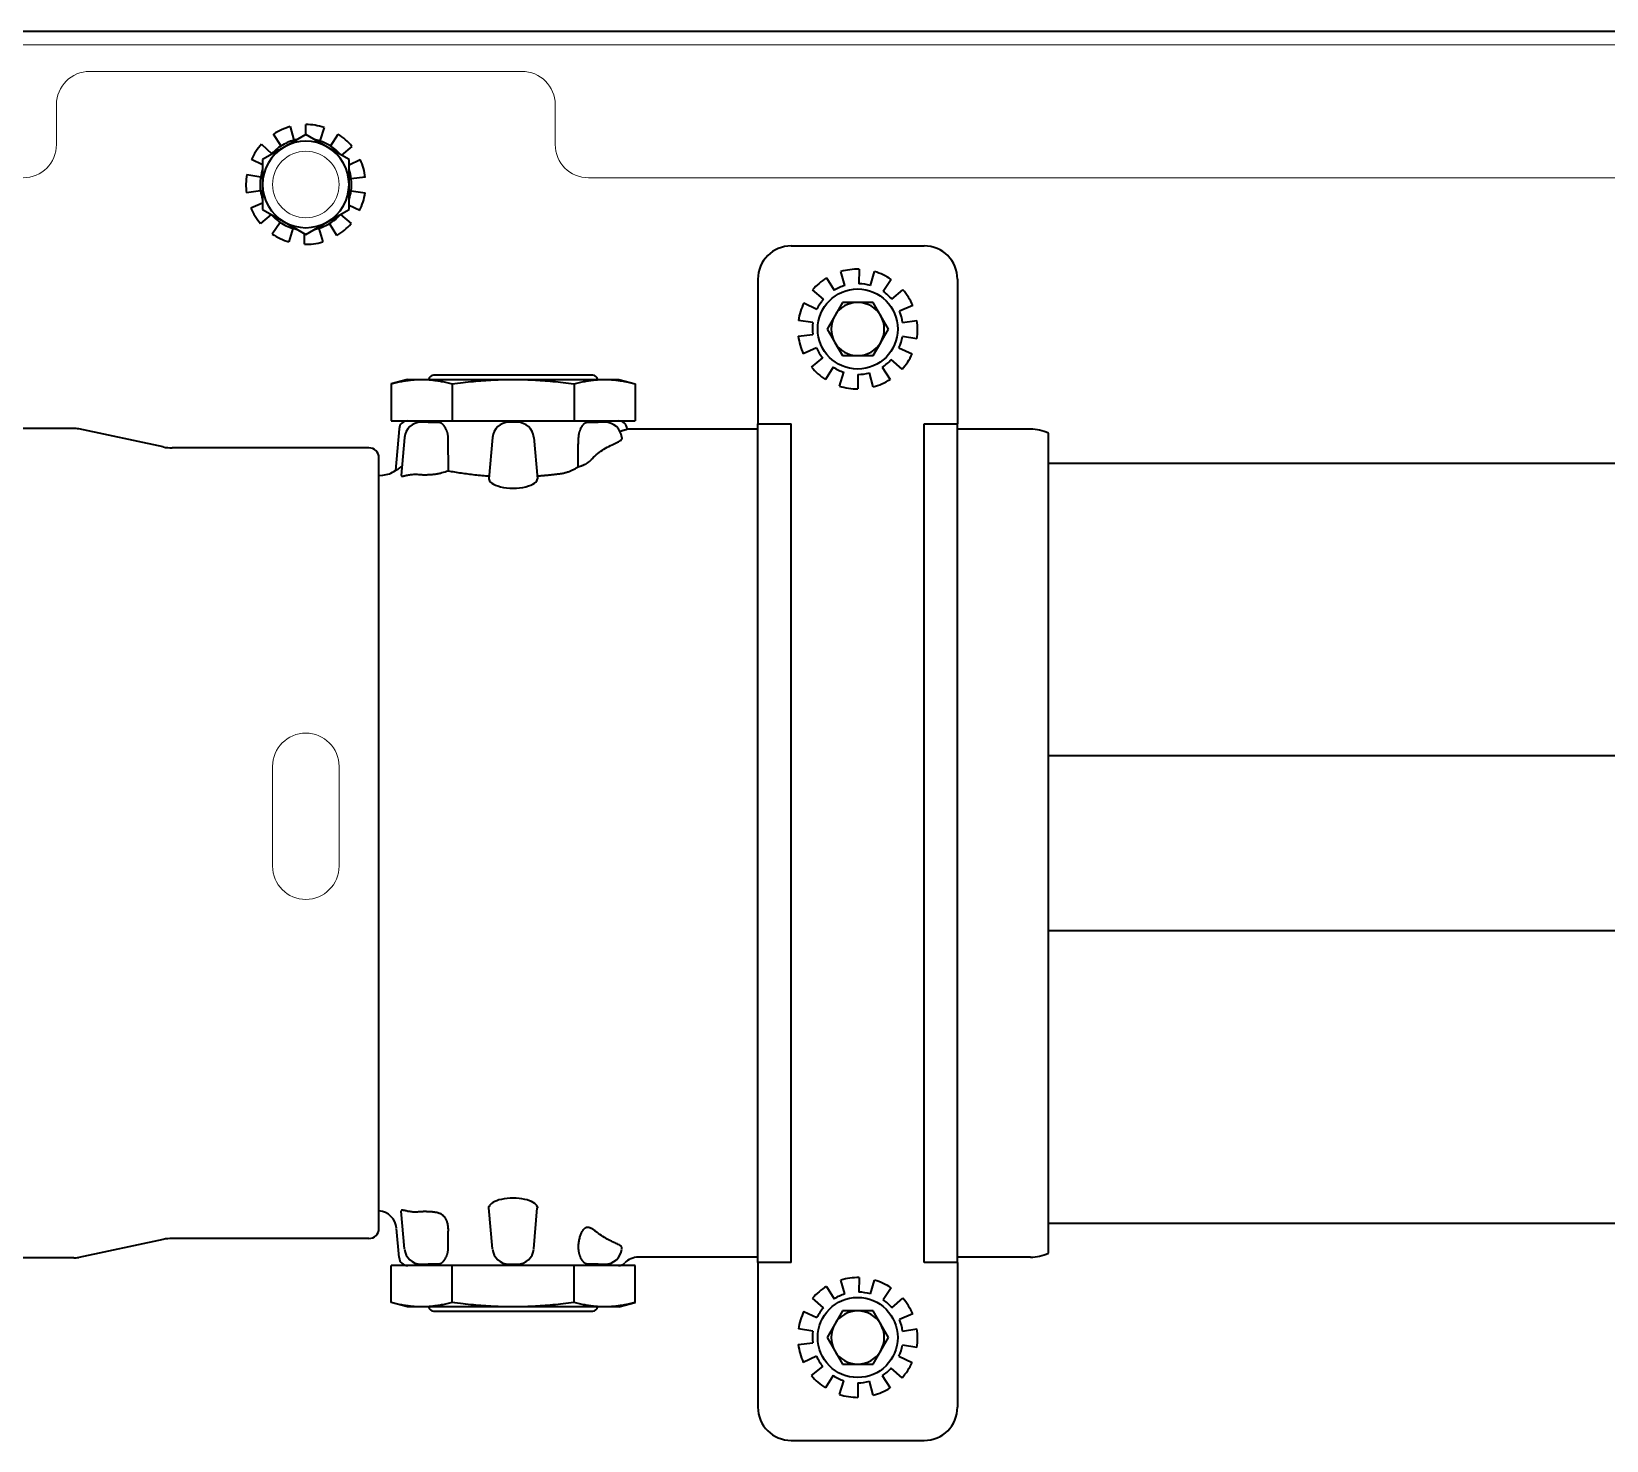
# Model space of a CAD drawing. Extents: x 39751 to 116307, y -36149 to -14965.
# Drawn here: x 53924.5 to 54161.4, y -20719.2 to -20507.3 of the extents above; entities that cross this region are included whole.
import ezdxf

# ---------------------------------------------------------------- set-up
doc = ezdxf.new("R2010")
doc.units = 0
doc.header["$LTSCALE"] = 1500
doc.layers.add('Hidden Edges(Atlas Copco)', color=7, linetype='Continuous', lineweight=13)
doc.layers.add('Visible Edges(Atlas Copco)', color=7, linetype='Continuous', lineweight=35)

# ---------------------------------------------------------------- blocks, each defined once
blk = doc.blocks.new('A$C58483152')
at = {"layer": 'Hidden Edges(Atlas Copco)'}
for p, q in [((235.6, 627), (1055.6, 627)), ((483.1, 623), (418.1, 623)), ((413.1, 618), (413.1, 612)), ((488.1, 612), (488.1, 618)), ((493.1, 607), (763.1, 607)), ((445.6, 518.5), (445.6, 503.5)), ((455.6, 503.5), (455.6, 518.5))]:
    blk.add_line(p, q, dxfattribs=at)
blk.add_circle((450.6, 606), 5, dxfattribs=at)
for centre, start, end in [((418.1, 618), 90, 180), ((483.1, 618), 0, 90), ((408.1, 612), 270, 0), ((493.1, 612), 180, 270), ((450.6, 518.5), 0, 180), ((450.6, 503.5), 180, 0)]:
    blk.add_arc(centre, 5, start, end, dxfattribs=at)
at = {"layer": 'Visible Edges(Atlas Copco)'}
for p, q in [((1009.18, 629), (282.02, 629)), ((446.88, 611.78), (445.73, 613.57)), ((450.6, 613.51), (447.35, 611.63)), ((448.27, 614.69), (448.82, 612.64)), ((450.6, 613.51), (450.6, 615)), ((453.85, 611.63), (450.6, 613.51)), ((453.34, 614.57), (452.69, 612.55)), ((454.32, 611.78), (455.47, 613.57)), ((443.94, 612.05), (445.51, 610.62)), ((447.35, 611.63), (444.1, 609.75)), ((457.1, 609.75), (453.85, 611.63)), ((457.54, 611.73), (455.95, 610.42)), ((444.1, 608.97), (442.41, 609.74)), ((444.1, 609.75), (444.1, 606)), ((457.1, 606), (457.1, 609.75)), ((457.1, 608.97), (458.79, 609.74)), ((441.72, 607.49), (443.82, 607.14)), ((459.54, 607.07), (457.43, 606.82)), ((443.79, 605.02), (441.69, 604.72)), ((444.1, 606), (444.1, 602.25)), ((457.1, 602.25), (457.1, 606)), ((457.41, 605.02), (459.51, 604.72)), ((442.33, 602.46), (444.1, 603.22)), ((444.1, 602.25), (447.35, 600.37)), ((453.85, 600.37), (457.1, 602.25)), ((458.7, 602.07), (457.1, 602.84)), ((445.4, 601.5), (443.8, 600.11)), ((445.56, 598.55), (446.75, 600.31)), ((447.35, 600.37), (450.6, 598.49)), ((448.66, 599.4), (448.06, 597.36)), ((450.6, 598.49), (453.85, 600.37)), ((452.54, 599.4), (453.14, 597.36)), ((455.28, 598.32), (454.18, 600.13)), ((455.8, 601.5), (457.4, 600.11)), ((450.39, 597), (450.42, 598.6)), ((523.6, 596.76), (543.6, 596.76)), ((531.68, 590.8), (531.06, 592.9)), ((533.81, 593.26), (533.76, 591.08)), ((535.52, 590.8), (536.14, 592.9)), ((518.6, 591.76), (518.6, 571.76)), ((528.45, 588.73), (526.8, 590.15)), ((528.92, 591.95), (530.05, 590.08)), ((538.64, 591.71), (537.42, 589.91)), ((538.75, 588.73), (540.4, 590.15)), ((548.6, 591.76), (548.6, 571.76)), ((525.5, 588.19), (527.47, 587.24)), ((531.29, 588.26), (530.14, 586.26)), ((533.6, 588.26), (531.29, 588.26)), ((535.91, 588.26), (533.6, 588.26)), ((537.06, 586.26), (535.91, 588.26)), ((541.87, 587.8), (539.87, 586.94)), ((526.85, 585.23), (524.69, 585.54)), ((530.14, 586.26), (528.98, 584.26)), ((538.22, 584.26), (537.06, 586.26)), ((540.35, 585.23), (542.51, 585.54)), ((524.66, 583.19), (526.83, 583.45)), ((528.98, 584.26), (530.14, 582.26)), ((537.06, 582.26), (538.22, 584.26)), ((542.48, 582.77), (540.32, 583.13)), ((527.4, 581.43), (525.41, 580.52)), ((530.14, 582.26), (531.29, 580.26)), ((535.91, 580.26), (537.06, 582.26)), ((539.8, 581.43), (541.79, 580.52)), ((526.66, 578.53), (528.34, 579.92)), ((529.91, 578.52), (528.73, 576.69)), ((531.29, 580.26), (533.6, 580.26)), ((533.6, 580.26), (535.91, 580.26)), ((537.29, 578.52), (538.47, 576.69)), ((540.26, 578.21), (538.65, 579.67)), ((465.9, 576.68), (463.45, 576.02)), ((463.45, 576.02), (463.45, 570.45)), ((465.9, 576.68), (468.03, 576.68)), ((468.03, 576.68), (481.78, 576.68)), ((493.75, 577.31), (469.81, 577.31)), ((472.61, 576.02), (472.61, 570.45)), ((481.78, 576.68), (495.52, 576.68)), ((490.94, 576.02), (490.94, 570.45)), ((495.52, 576.68), (497.65, 576.68)), ((497.65, 576.68), (500.11, 576.02)), ((500.11, 576.02), (500.11, 570.45)), ((530.86, 575.69), (531.52, 577.76)), ((533.6, 577.44), (533.6, 575.26)), ((535.93, 575.57), (535.37, 577.67)), ((518.6, 571.76), (518.6, 570.03)), ((548.6, 571.76), (548.6, 570.03)), ((415.71, 569.31), (400.29, 569.31)), ((429.17, 566.53), (416.46, 569.23)), ((463.45, 570.45), (472.61, 570.45)), ((464.62, 569.27), (464.07, 562.99)), ((468.98, 570.25), (467.94, 570.25)), ((468.98, 570.25), (470.51, 570.25)), ((472.61, 570.45), (490.94, 570.45)), ((482.39, 570.25), (481.17, 570.25)), ((490.94, 570.45), (500.11, 570.45)), ((493.04, 570.25), (494.57, 570.25)), ((495.61, 570.25), (494.57, 570.25)), ((498.93, 569.27), (498.94, 569.2)), ((518.6, 569.2), (498.94, 569.2)), ((518.6, 443.88), (518.6, 570.03)), ((518.6, 570.03), (523.6, 570.03)), ((523.6, 443.88), (523.6, 570.03)), ((543.6, 570.03), (548.6, 570.03)), ((543.6, 443.88), (543.6, 570.03)), ((548.6, 443.88), (548.6, 570.03)), ((559.57, 569.2), (548.6, 569.2)), ((562.28, 445.3), (562.28, 568.6)), ((460.1, 566.39), (430.5, 566.39)), ((465.45, 567.97), (464.95, 562.26)), ((478.68, 567.97), (478.13, 561.75)), ((484.88, 567.97), (485.42, 561.75)), ((498.1, 567.97), (498.12, 567.77)), ((461.6, 449.02), (461.6, 564.89)), ((562.28, 564.1), (844.68, 564.1)), ((461.6, 562.23), (462.18, 562.28)), ((677.68, 520.09), (562.28, 520.09)), ((562.28, 493.82), (677.68, 493.82)), ((461.6, 451.67), (461.6, 451.67)), ((465.45, 445.94), (464.95, 451.64)), ((478.68, 445.94), (478.14, 452.1)), ((484.88, 445.94), (485.41, 452.1)), ((464.62, 444.64), (464.24, 449.04)), ((562.28, 449.8), (844.68, 449.8)), ((429.17, 447.38), (416.46, 444.67)), ((460.1, 447.52), (430.5, 447.52)), ((498.1, 445.94), (498.12, 446.13)), ((415.71, 444.6), (400.29, 444.6)), ((463.45, 437.89), (463.45, 443.45)), ((472.61, 443.45), (463.45, 443.45)), ((467.94, 443.65), (468.98, 443.65)), ((470.51, 443.65), (468.98, 443.65)), ((472.61, 437.89), (472.61, 443.45)), ((490.94, 443.45), (472.61, 443.45)), ((481.17, 443.65), (482.39, 443.65)), ((490.94, 437.89), (490.94, 443.45)), ((500.11, 443.45), (490.94, 443.45)), ((494.57, 443.65), (493.04, 443.65)), ((494.57, 443.65), (495.61, 443.65)), ((500.11, 437.89), (500.11, 443.45)), ((518.6, 444.7), (500.62, 444.7)), ((523.6, 443.88), (518.6, 443.88)), ((518.6, 443.88), (518.6, 442.15)), ((548.6, 443.88), (543.6, 443.88)), ((559.57, 444.7), (548.6, 444.7)), ((548.6, 443.88), (548.6, 442.15)), ((518.6, 442.15), (518.6, 422.15)), ((531.68, 439.17), (531.06, 441.26)), ((533.81, 441.63), (533.76, 439.45)), ((535.52, 439.17), (536.14, 441.26)), ((548.6, 442.15), (548.6, 422.15)), ((528.45, 437.09), (526.8, 438.52)), ((528.92, 440.31), (530.05, 438.45)), ((538.64, 440.08), (537.42, 438.28)), ((538.75, 437.09), (540.4, 438.52)), ((465.9, 437.23), (463.45, 437.89)), ((468.03, 437.23), (465.9, 437.23)), ((481.78, 437.23), (468.03, 437.23)), ((469.81, 436.59), (493.75, 436.59)), ((495.52, 437.23), (481.78, 437.23)), ((497.65, 437.23), (495.52, 437.23)), ((497.65, 437.23), (500.11, 437.89)), ((525.5, 436.56), (527.47, 435.61)), ((531.29, 436.63), (530.14, 434.63)), ((533.6, 436.63), (531.29, 436.63)), ((535.91, 436.63), (533.6, 436.63)), ((537.06, 434.63), (535.91, 436.63)), ((541.87, 436.17), (539.87, 435.31)), ((526.85, 433.6), (524.69, 433.91)), ((530.14, 434.63), (528.98, 432.63)), ((538.22, 432.63), (537.06, 434.63)), ((540.35, 433.6), (542.51, 433.91)), ((524.66, 431.56), (526.83, 431.82)), ((528.98, 432.63), (530.14, 430.63)), ((537.06, 430.63), (538.22, 432.63)), ((542.48, 431.14), (540.32, 431.5)), ((527.4, 429.8), (525.41, 428.89)), ((530.14, 430.63), (531.29, 428.63)), ((535.91, 428.63), (537.06, 430.63)), ((539.8, 429.8), (541.79, 428.89)), ((526.66, 426.9), (528.34, 428.29)), ((529.91, 426.89), (528.73, 425.06)), ((531.29, 428.63), (533.6, 428.63)), ((533.6, 428.63), (535.91, 428.63)), ((537.29, 426.89), (538.47, 425.06)), ((540.26, 426.57), (538.65, 428.04)), ((530.86, 424.06), (531.52, 426.13)), ((533.6, 425.81), (533.6, 423.63)), ((535.93, 423.94), (535.37, 426.04)), ((523.6, 417.15), (543.6, 417.15))]:
    blk.add_line(p, q, dxfattribs=at)
at = {"layer": 'Visible Edges(Atlas Copco)', "flags": 128}
for points in [[(463.45, 576.02), (463.65, 576.07), (463.86, 576.12), (464.06, 576.17), (464.26, 576.22), (464.46, 576.27), (464.65, 576.31), (464.85, 576.35), (465.04, 576.38), (465.23, 576.42), (465.42, 576.45), (465.61, 576.48), (465.8, 576.51), (465.98, 576.54), (466.17, 576.56), (466.36, 576.58), (466.54, 576.6), (466.73, 576.62), (466.91, 576.63), (467.1, 576.65), (467.28, 576.66), (467.47, 576.67), (467.65, 576.67), (467.84, 576.67), (468.03, 576.68)], [(468.03, 576.68), (468.22, 576.67), (468.4, 576.67), (468.59, 576.67), (468.77, 576.66), (468.96, 576.65), (469.14, 576.63), (469.33, 576.62), (469.51, 576.6), (469.7, 576.58), (469.88, 576.56), (470.07, 576.54), (470.26, 576.51), (470.45, 576.48), (470.64, 576.45), (470.83, 576.42), (471.02, 576.38), (471.21, 576.35), (471.4, 576.31), (471.6, 576.27), (471.8, 576.22), (472, 576.17), (472.2, 576.12), (472.4, 576.07), (472.61, 576.02)], [(472.61, 576.02), (473.02, 576.07), (473.43, 576.12), (473.84, 576.17), (474.24, 576.22), (474.63, 576.27), (475.03, 576.31), (475.41, 576.35), (475.8, 576.38), (476.18, 576.42), (476.56, 576.45), (476.94, 576.48), (477.32, 576.51), (477.69, 576.54), (478.06, 576.56), (478.43, 576.58), (478.81, 576.6), (479.18, 576.62), (479.55, 576.63), (479.92, 576.65), (480.29, 576.66), (480.66, 576.67), (481.03, 576.67), (481.4, 576.67), (481.78, 576.68)], [(481.78, 576.68), (482.15, 576.67), (482.52, 576.67), (482.9, 576.67), (483.27, 576.66), (483.64, 576.65), (484.01, 576.63), (484.38, 576.62), (484.75, 576.6), (485.12, 576.58), (485.49, 576.56), (485.86, 576.54), (486.24, 576.51), (486.61, 576.48), (486.99, 576.45), (487.37, 576.42), (487.75, 576.38), (488.14, 576.35), (488.53, 576.31), (488.92, 576.27), (489.32, 576.22), (489.71, 576.17), (490.12, 576.12), (490.53, 576.07), (490.94, 576.02)], [(490.94, 576.02), (491.15, 576.07), (491.35, 576.12), (491.55, 576.17), (491.75, 576.22), (491.95, 576.27), (492.15, 576.31), (492.34, 576.35), (492.54, 576.38), (492.73, 576.42), (492.92, 576.45), (493.11, 576.48), (493.29, 576.51), (493.48, 576.54), (493.67, 576.56), (493.85, 576.58), (494.04, 576.6), (494.22, 576.62), (494.41, 576.63), (494.59, 576.65), (494.78, 576.66), (494.96, 576.67), (495.15, 576.67), (495.34, 576.67), (495.52, 576.68)], [(495.52, 576.68), (495.71, 576.67), (495.9, 576.67), (496.08, 576.67), (496.27, 576.66), (496.45, 576.65), (496.64, 576.63), (496.82, 576.62), (497.01, 576.6), (497.2, 576.58), (497.38, 576.56), (497.57, 576.54), (497.75, 576.51), (497.94, 576.48), (498.13, 576.45), (498.32, 576.42), (498.51, 576.38), (498.71, 576.35), (498.9, 576.31), (499.1, 576.27), (499.29, 576.22), (499.49, 576.17), (499.7, 576.12), (499.9, 576.07), (500.11, 576.02)], [(470.51, 570.25), (470.58, 570.25), (470.64, 570.25), (470.7, 570.24), (470.76, 570.22), (470.81, 570.21), (470.86, 570.19), (470.91, 570.17), (470.96, 570.14), (471, 570.11), (471.04, 570.08), (471.09, 570.04), (471.13, 570), (471.17, 569.96), (471.21, 569.91), (471.25, 569.86), (471.29, 569.81), (471.33, 569.75), (471.37, 569.69), (471.41, 569.63), (471.45, 569.56), (471.5, 569.49), (471.54, 569.42), (471.58, 569.34), (471.62, 569.27)], [(471.62, 569.27), (471.65, 569.22), (471.67, 569.17), (471.7, 569.12), (471.72, 569.07), (471.74, 569.02), (471.76, 568.97), (471.78, 568.92), (471.8, 568.87), (471.82, 568.81), (471.84, 568.76), (471.85, 568.71), (471.87, 568.65), (471.88, 568.6), (471.89, 568.54), (471.91, 568.48), (471.92, 568.43), (471.92, 568.37), (471.93, 568.31), (471.94, 568.26), (471.95, 568.2), (471.95, 568.14), (471.95, 568.08), (471.96, 568.03), (471.96, 567.97)], [(491.93, 569.27), (491.9, 569.22), (491.88, 569.17), (491.85, 569.12), (491.83, 569.07), (491.81, 569.02), (491.79, 568.97), (491.77, 568.92), (491.75, 568.87), (491.73, 568.81), (491.71, 568.76), (491.7, 568.71), (491.68, 568.65), (491.67, 568.6), (491.66, 568.54), (491.65, 568.48), (491.64, 568.43), (491.63, 568.37), (491.62, 568.31), (491.61, 568.26), (491.61, 568.2), (491.6, 568.14), (491.6, 568.08), (491.6, 568.03), (491.6, 567.97)], [(491.93, 569.27), (491.97, 569.35), (492.02, 569.42), (492.06, 569.5), (492.1, 569.57), (492.14, 569.63), (492.18, 569.7), (492.23, 569.76), (492.27, 569.82), (492.31, 569.87), (492.35, 569.92), (492.39, 569.97), (492.43, 570.01), (492.48, 570.05), (492.52, 570.09), (492.56, 570.12), (492.61, 570.15), (492.65, 570.17), (492.7, 570.19), (492.75, 570.21), (492.8, 570.23), (492.85, 570.24), (492.91, 570.25), (492.97, 570.25), (493.04, 570.25)], [(497.84, 568.87), (497.87, 568.88), (497.91, 568.89), (497.94, 568.9), (497.96, 568.92), (497.99, 568.93), (498.02, 568.94), (498.05, 568.94), (498.08, 568.95), (498.11, 568.96), (498.14, 568.97), (498.16, 568.98), (498.19, 568.99), (498.21, 569), (498.24, 569.01), (498.27, 569.01), (498.29, 569.02), (498.32, 569.03), (498.34, 569.04), (498.36, 569.04), (498.39, 569.05), (498.41, 569.06), (498.43, 569.06), (498.45, 569.07), (498.48, 569.07)], [(498.48, 569.07), (498.51, 569.09), (498.55, 569.1), (498.59, 569.1), (498.62, 569.11), (498.65, 569.12), (498.68, 569.13), (498.71, 569.14), (498.73, 569.15), (498.76, 569.15), (498.78, 569.16), (498.8, 569.17), (498.82, 569.17), (498.84, 569.18), (498.86, 569.18), (498.87, 569.19), (498.89, 569.19), (498.9, 569.19), (498.91, 569.2), (498.92, 569.2), (498.92, 569.2), (498.93, 569.2), (498.93, 569.2), (498.93, 569.2), (498.94, 569.2)], [(471.96, 567.97), (471.96, 567.76), (471.96, 567.56), (471.96, 567.35), (471.97, 567.14), (471.97, 566.93), (471.97, 566.72), (471.97, 566.51), (471.97, 566.3), (471.98, 566.1), (471.98, 565.89), (471.98, 565.68), (471.98, 565.47), (471.99, 565.26), (471.99, 565.05), (471.99, 564.84), (471.99, 564.63), (471.99, 564.42), (472, 564.21), (472, 563.99), (472, 563.78), (472, 563.57), (472.01, 563.36), (472.01, 563.15), (472.01, 562.94)], [(491.55, 563.56), (491.55, 563.75), (491.55, 563.93), (491.55, 564.12), (491.56, 564.3), (491.56, 564.49), (491.56, 564.67), (491.56, 564.86), (491.56, 565.04), (491.57, 565.22), (491.57, 565.41), (491.57, 565.59), (491.57, 565.78), (491.57, 565.96), (491.58, 566.14), (491.58, 566.33), (491.58, 566.51), (491.58, 566.69), (491.58, 566.88), (491.59, 567.06), (491.59, 567.24), (491.59, 567.42), (491.59, 567.61), (491.59, 567.79), (491.6, 567.97)], [(493.68, 564.76), (493.87, 564.97), (494.07, 565.16), (494.28, 565.35), (494.5, 565.53), (494.72, 565.71), (494.96, 565.88), (495.2, 566.04), (495.44, 566.19), (495.68, 566.34), (495.93, 566.48), (496.18, 566.61), (496.42, 566.73), (496.65, 566.85), (496.88, 566.95), (497.09, 567.05), (497.29, 567.15), (497.47, 567.24), (497.63, 567.32), (497.78, 567.4), (497.9, 567.48), (498, 567.56), (498.06, 567.63), (498.11, 567.7), (498.12, 567.77)], [(491.55, 563.56), (491.59, 563.57), (491.63, 563.58), (491.67, 563.59), (491.71, 563.6), (491.75, 563.61), (491.79, 563.62), (491.83, 563.63), (491.88, 563.65), (491.92, 563.66), (491.96, 563.67), (492, 563.69), (492.04, 563.7), (492.09, 563.71), (492.13, 563.73), (492.17, 563.74), (492.21, 563.76), (492.26, 563.78), (492.3, 563.79), (492.34, 563.81), (492.38, 563.83), (492.43, 563.85), (492.47, 563.87), (492.51, 563.88), (492.56, 563.9)], [(492.56, 563.9), (492.6, 563.93), (492.65, 563.95), (492.69, 563.97), (492.74, 564), (492.79, 564.03), (492.83, 564.06), (492.88, 564.09), (492.93, 564.12), (492.98, 564.15), (493.03, 564.18), (493.07, 564.22), (493.12, 564.25), (493.17, 564.29), (493.22, 564.33), (493.27, 564.37), (493.31, 564.41), (493.36, 564.45), (493.41, 564.49), (493.45, 564.54), (493.5, 564.58), (493.54, 564.62), (493.59, 564.67), (493.63, 564.72), (493.68, 564.76)], [(464.07, 562.99), (464.07, 562.99), (464.08, 562.99), (464.08, 562.99), (464.09, 563), (464.1, 563), (464.12, 563.01), (464.13, 563.01), (464.15, 563.02), (464.17, 563.03), (464.19, 563.04), (464.21, 563.05), (464.24, 563.07), (464.27, 563.08), (464.3, 563.1), (464.34, 563.12), (464.37, 563.14), (464.41, 563.16), (464.45, 563.19), (464.49, 563.21), (464.53, 563.24), (464.57, 563.27), (464.61, 563.31), (464.66, 563.34), (464.7, 563.38)], [(464.7, 563.38), (464.71, 563.39), (464.73, 563.4), (464.74, 563.41), (464.76, 563.42), (464.77, 563.44), (464.79, 563.45), (464.8, 563.46), (464.82, 563.47), (464.83, 563.48), (464.85, 563.49), (464.86, 563.51), (464.88, 563.52), (464.89, 563.53), (464.91, 563.54), (464.92, 563.55), (464.94, 563.56), (464.96, 563.57), (464.97, 563.58), (464.99, 563.59), (465.01, 563.6), (465.02, 563.61), (465.04, 563.63), (465.06, 563.64), (465.08, 563.65)], [(464.95, 562.26), (464.96, 562.22), (464.97, 562.18), (464.99, 562.16), (465.02, 562.14), (465.07, 562.14), (465.12, 562.14), (465.18, 562.14), (465.26, 562.16), (465.34, 562.18), (465.43, 562.2), (465.53, 562.22), (465.64, 562.25), (465.76, 562.27), (465.88, 562.3), (466.02, 562.33), (466.17, 562.35), (466.32, 562.37), (466.48, 562.39), (466.65, 562.41), (466.82, 562.42), (467, 562.42), (467.18, 562.42), (467.37, 562.42), (467.56, 562.4)], [(467.56, 562.4), (467.71, 562.39), (467.87, 562.38), (468.03, 562.37), (468.19, 562.36), (468.34, 562.36), (468.5, 562.36), (468.65, 562.36), (468.81, 562.36), (468.97, 562.37), (469.13, 562.37), (469.28, 562.38), (469.44, 562.39), (469.6, 562.41), (469.75, 562.42), (469.9, 562.44), (470.05, 562.46), (470.2, 562.48), (470.34, 562.5), (470.47, 562.53), (470.6, 562.56), (470.73, 562.58), (470.85, 562.61), (470.96, 562.64), (471.07, 562.67)], [(472.01, 562.94), (472.24, 562.9), (472.48, 562.86), (472.71, 562.82), (472.95, 562.78), (473.2, 562.74), (473.44, 562.7), (473.69, 562.66), (473.94, 562.62), (474.19, 562.59), (474.44, 562.55), (474.7, 562.52), (474.96, 562.49), (475.22, 562.45), (475.48, 562.42), (475.74, 562.39), (476.01, 562.36), (476.27, 562.34), (476.54, 562.31), (476.81, 562.28), (477.08, 562.26), (477.35, 562.24), (477.62, 562.21), (477.9, 562.19), (478.17, 562.18)], [(478.13, 561.75), (478.15, 561.59), (478.23, 561.42), (478.37, 561.25), (478.57, 561.09), (478.82, 560.93), (479.13, 560.78), (479.47, 560.66), (479.87, 560.54), (480.32, 560.44), (480.79, 560.37), (481.29, 560.33), (481.78, 560.32), (482.27, 560.33), (482.76, 560.37), (483.24, 560.44), (483.68, 560.54), (484.08, 560.66), (484.43, 560.78), (484.73, 560.93), (484.98, 561.09), (485.19, 561.25), (485.33, 561.42), (485.4, 561.59), (485.42, 561.75)], [(485.38, 562.18), (485.53, 562.19), (485.68, 562.2), (485.83, 562.21), (485.98, 562.22), (486.13, 562.23), (486.27, 562.24), (486.42, 562.26), (486.57, 562.27), (486.72, 562.28), (486.86, 562.3), (487.01, 562.31), (487.16, 562.32), (487.3, 562.34), (487.45, 562.35), (487.59, 562.37), (487.74, 562.38), (487.88, 562.4), (488.03, 562.42), (488.17, 562.43), (488.31, 562.45), (488.45, 562.47), (488.59, 562.49), (488.74, 562.5), (488.88, 562.52)], [(488.88, 562.52), (489, 562.54), (489.12, 562.56), (489.24, 562.58), (489.36, 562.61), (489.48, 562.64), (489.6, 562.67), (489.72, 562.7), (489.84, 562.73), (489.95, 562.77), (490.07, 562.81), (490.18, 562.85), (490.29, 562.9), (490.4, 562.94), (490.51, 562.99), (490.62, 563.04), (490.73, 563.09), (490.84, 563.14), (490.94, 563.2), (491.05, 563.26), (491.15, 563.31), (491.25, 563.37), (491.35, 563.43), (491.45, 563.5), (491.55, 563.56)], [(485.4, 452.33), (485.33, 452.49), (485.2, 452.64), (485.02, 452.79), (484.8, 452.94), (484.54, 453.07), (484.24, 453.19), (483.9, 453.31), (483.52, 453.4), (483.11, 453.48), (482.67, 453.54), (482.22, 453.58), (481.78, 453.59), (481.33, 453.58), (480.88, 453.54), (480.44, 453.48), (480.03, 453.4), (479.65, 453.31), (479.31, 453.19), (479.01, 453.07), (478.75, 452.94), (478.53, 452.79), (478.35, 452.64), (478.23, 452.49), (478.15, 452.33)], [(467.56, 451.5), (467.38, 451.49), (467.2, 451.48), (467.03, 451.48), (466.86, 451.49), (466.69, 451.49), (466.53, 451.51), (466.38, 451.52), (466.23, 451.55), (466.08, 451.57), (465.95, 451.59), (465.82, 451.62), (465.7, 451.65), (465.58, 451.67), (465.47, 451.7), (465.38, 451.72), (465.29, 451.74), (465.21, 451.76), (465.14, 451.77), (465.08, 451.77), (465.03, 451.76), (464.99, 451.75), (464.97, 451.73), (464.96, 451.69), (464.95, 451.64)], [(470.52, 451.37), (470.41, 451.39), (470.3, 451.41), (470.18, 451.43), (470.07, 451.44), (469.95, 451.46), (469.83, 451.48), (469.7, 451.49), (469.58, 451.5), (469.45, 451.51), (469.33, 451.52), (469.2, 451.53), (469.07, 451.54), (468.95, 451.54), (468.82, 451.54), (468.69, 451.55), (468.57, 451.55), (468.44, 451.55), (468.32, 451.55), (468.19, 451.54), (468.06, 451.54), (467.94, 451.53), (467.81, 451.52), (467.68, 451.51), (467.56, 451.5)], [(470.52, 451.37), (470.54, 451.36), (470.57, 451.36), (470.59, 451.35), (470.62, 451.34), (470.64, 451.34), (470.67, 451.33), (470.69, 451.32), (470.72, 451.31), (470.74, 451.31), (470.77, 451.3), (470.79, 451.29), (470.81, 451.28), (470.84, 451.27), (470.86, 451.26), (470.88, 451.25), (470.9, 451.23), (470.92, 451.22), (470.95, 451.21), (470.97, 451.2), (470.99, 451.18), (471.01, 451.17), (471.03, 451.16), (471.05, 451.14), (471.07, 451.13)], [(471.07, 451.13), (471.14, 451.07), (471.21, 451.01), (471.27, 450.94), (471.34, 450.87), (471.4, 450.8), (471.46, 450.72), (471.52, 450.63), (471.57, 450.55), (471.62, 450.46), (471.67, 450.36), (471.71, 450.27), (471.75, 450.17), (471.79, 450.07), (471.83, 449.96), (471.86, 449.85), (471.89, 449.74), (471.91, 449.63), (471.93, 449.52), (471.95, 449.4), (471.96, 449.28), (471.98, 449.17), (471.98, 449.05), (471.99, 448.93), (471.99, 448.81)], [(478.14, 452.1), (478.14, 452.11), (478.14, 452.12), (478.13, 452.13), (478.13, 452.14), (478.13, 452.15), (478.13, 452.17), (478.13, 452.18), (478.13, 452.19), (478.13, 452.2), (478.13, 452.21), (478.13, 452.22), (478.13, 452.23), (478.14, 452.24), (478.14, 452.25), (478.14, 452.26), (478.14, 452.27), (478.14, 452.27), (478.14, 452.28), (478.14, 452.29), (478.14, 452.3), (478.15, 452.31), (478.15, 452.32), (478.15, 452.33), (478.15, 452.33)], [(485.4, 452.33), (485.4, 452.33), (485.4, 452.32), (485.41, 452.31), (485.41, 452.3), (485.41, 452.29), (485.41, 452.28), (485.41, 452.27), (485.41, 452.27), (485.42, 452.26), (485.42, 452.25), (485.42, 452.24), (485.42, 452.23), (485.42, 452.22), (485.42, 452.21), (485.42, 452.2), (485.42, 452.19), (485.42, 452.18), (485.42, 452.17), (485.42, 452.15), (485.42, 452.14), (485.42, 452.13), (485.42, 452.12), (485.42, 452.11), (485.41, 452.1)], [(471.99, 448.81), (471.99, 448.69), (471.98, 448.57), (471.98, 448.45), (471.98, 448.33), (471.98, 448.21), (471.98, 448.09), (471.98, 447.97), (471.98, 447.85), (471.98, 447.73), (471.97, 447.61), (471.97, 447.49), (471.97, 447.37), (471.97, 447.25), (471.97, 447.13), (471.97, 447.01), (471.97, 446.89), (471.97, 446.77), (471.96, 446.65), (471.96, 446.53), (471.96, 446.41), (471.96, 446.29), (471.96, 446.17), (471.96, 446.05), (471.96, 445.94)], [(491.6, 445.94), (491.6, 446.11), (491.6, 446.28), (491.61, 446.45), (491.63, 446.62), (491.64, 446.78), (491.67, 446.95), (491.69, 447.11), (491.72, 447.26), (491.75, 447.41), (491.79, 447.56), (491.82, 447.71), (491.87, 447.85), (491.91, 447.98), (491.96, 448.11), (492.01, 448.24), (492.07, 448.36), (492.12, 448.48), (492.18, 448.58), (492.25, 448.69), (492.31, 448.78), (492.38, 448.87), (492.45, 448.95), (492.53, 449.03), (492.61, 449.1)], [(492.61, 449.1), (492.67, 449.14), (492.73, 449.17), (492.8, 449.2), (492.87, 449.22), (492.94, 449.22), (493.02, 449.23), (493.09, 449.22), (493.17, 449.21), (493.25, 449.18), (493.33, 449.16), (493.41, 449.13), (493.49, 449.09), (493.57, 449.05), (493.65, 449), (493.73, 448.96), (493.8, 448.91), (493.88, 448.85), (493.96, 448.8), (494.03, 448.74), (494.11, 448.69), (494.18, 448.63), (494.26, 448.57), (494.33, 448.51), (494.41, 448.45)], [(498.12, 446.13), (498.11, 446.19), (498.09, 446.24), (498.05, 446.3), (497.99, 446.36), (497.91, 446.42), (497.81, 446.48), (497.7, 446.55), (497.57, 446.62), (497.43, 446.69), (497.28, 446.76), (497.11, 446.84), (496.93, 446.93), (496.74, 447.02), (496.55, 447.11), (496.34, 447.21), (496.14, 447.32), (495.93, 447.43), (495.71, 447.55), (495.5, 447.68), (495.28, 447.81), (495.06, 447.96), (494.84, 448.11), (494.62, 448.27), (494.41, 448.45)], [(471.96, 445.94), (471.96, 445.88), (471.95, 445.82), (471.95, 445.76), (471.95, 445.71), (471.94, 445.65), (471.93, 445.59), (471.92, 445.54), (471.92, 445.48), (471.91, 445.42), (471.89, 445.37), (471.88, 445.31), (471.87, 445.25), (471.85, 445.2), (471.84, 445.15), (471.82, 445.09), (471.8, 445.04), (471.78, 444.99), (471.76, 444.93), (471.74, 444.88), (471.72, 444.83), (471.7, 444.78), (471.67, 444.73), (471.65, 444.69), (471.62, 444.64)], [(491.6, 445.87), (491.6, 445.87), (491.6, 445.88), (491.6, 445.88), (491.6, 445.88), (491.6, 445.89), (491.6, 445.89), (491.6, 445.89), (491.6, 445.89), (491.6, 445.9), (491.6, 445.9), (491.6, 445.9), (491.6, 445.9), (491.6, 445.91), (491.6, 445.91), (491.6, 445.91), (491.6, 445.91), (491.6, 445.92), (491.6, 445.92), (491.6, 445.92), (491.6, 445.92), (491.6, 445.93), (491.6, 445.93), (491.6, 445.93), (491.6, 445.94)], [(491.6, 445.87), (491.6, 445.82), (491.6, 445.76), (491.61, 445.71), (491.61, 445.65), (491.62, 445.6), (491.63, 445.55), (491.63, 445.49), (491.64, 445.44), (491.65, 445.38), (491.67, 445.33), (491.68, 445.28), (491.69, 445.22), (491.71, 445.17), (491.72, 445.12), (491.74, 445.07), (491.76, 445.02), (491.77, 444.97), (491.79, 444.92), (491.81, 444.87), (491.84, 444.82), (491.86, 444.78), (491.88, 444.73), (491.9, 444.68), (491.93, 444.64)], [(471.62, 444.64), (471.58, 444.57), (471.54, 444.49), (471.5, 444.42), (471.46, 444.35), (471.42, 444.29), (471.38, 444.22), (471.33, 444.16), (471.29, 444.1), (471.25, 444.05), (471.21, 444), (471.17, 443.95), (471.13, 443.91), (471.09, 443.87), (471.05, 443.83), (471.01, 443.8), (470.96, 443.77), (470.92, 443.74), (470.87, 443.72), (470.82, 443.7), (470.76, 443.68), (470.71, 443.67), (470.64, 443.66), (470.58, 443.65), (470.51, 443.65)], [(493.04, 443.65), (492.98, 443.65), (492.92, 443.66), (492.86, 443.67), (492.8, 443.68), (492.75, 443.69), (492.7, 443.71), (492.65, 443.73), (492.61, 443.76), (492.56, 443.79), (492.52, 443.82), (492.48, 443.85), (492.43, 443.89), (492.39, 443.94), (492.35, 443.98), (492.31, 444.04), (492.27, 444.09), (492.22, 444.15), (492.18, 444.21), (492.14, 444.27), (492.1, 444.34), (492.06, 444.41), (492.01, 444.49), (491.97, 444.56), (491.93, 444.64)], [(468.03, 437.23), (467.84, 437.23), (467.65, 437.23), (467.47, 437.24), (467.28, 437.25), (467.1, 437.26), (466.91, 437.27), (466.73, 437.29), (466.54, 437.3), (466.36, 437.32), (466.17, 437.34), (465.98, 437.37), (465.8, 437.39), (465.61, 437.42), (465.42, 437.45), (465.23, 437.49), (465.04, 437.52), (464.85, 437.56), (464.65, 437.6), (464.46, 437.64), (464.26, 437.69), (464.06, 437.73), (463.86, 437.78), (463.65, 437.83), (463.45, 437.89)], [(472.61, 437.89), (472.4, 437.83), (472.2, 437.78), (472, 437.73), (471.8, 437.69), (471.6, 437.64), (471.4, 437.6), (471.21, 437.56), (471.02, 437.52), (470.83, 437.49), (470.64, 437.45), (470.45, 437.42), (470.26, 437.39), (470.07, 437.37), (469.88, 437.34), (469.7, 437.32), (469.51, 437.3), (469.33, 437.29), (469.14, 437.27), (468.96, 437.26), (468.77, 437.25), (468.59, 437.24), (468.4, 437.23), (468.22, 437.23), (468.03, 437.23)], [(481.78, 437.23), (481.4, 437.23), (481.03, 437.23), (480.66, 437.24), (480.29, 437.25), (479.92, 437.26), (479.55, 437.27), (479.18, 437.29), (478.81, 437.3), (478.43, 437.32), (478.06, 437.34), (477.69, 437.37), (477.32, 437.39), (476.94, 437.42), (476.56, 437.45), (476.18, 437.49), (475.8, 437.52), (475.41, 437.56), (475.03, 437.6), (474.63, 437.64), (474.24, 437.69), (473.84, 437.73), (473.43, 437.78), (473.02, 437.83), (472.61, 437.89)], [(490.94, 437.89), (490.53, 437.83), (490.12, 437.78), (489.71, 437.73), (489.32, 437.69), (488.92, 437.64), (488.53, 437.6), (488.14, 437.56), (487.75, 437.52), (487.37, 437.49), (486.99, 437.45), (486.61, 437.42), (486.24, 437.39), (485.86, 437.37), (485.49, 437.34), (485.12, 437.32), (484.75, 437.3), (484.38, 437.29), (484.01, 437.27), (483.64, 437.26), (483.27, 437.25), (482.9, 437.24), (482.52, 437.23), (482.15, 437.23), (481.78, 437.23)], [(495.52, 437.23), (495.34, 437.23), (495.15, 437.23), (494.96, 437.24), (494.78, 437.25), (494.59, 437.26), (494.41, 437.27), (494.22, 437.29), (494.04, 437.3), (493.85, 437.32), (493.67, 437.34), (493.48, 437.37), (493.29, 437.39), (493.11, 437.42), (492.92, 437.45), (492.73, 437.49), (492.54, 437.52), (492.34, 437.56), (492.15, 437.6), (491.95, 437.64), (491.75, 437.69), (491.55, 437.73), (491.35, 437.78), (491.15, 437.83), (490.94, 437.89)], [(500.11, 437.89), (499.9, 437.83), (499.7, 437.78), (499.49, 437.73), (499.29, 437.69), (499.1, 437.64), (498.9, 437.6), (498.71, 437.56), (498.51, 437.52), (498.32, 437.49), (498.13, 437.45), (497.94, 437.42), (497.75, 437.39), (497.57, 437.37), (497.38, 437.34), (497.2, 437.32), (497.01, 437.3), (496.82, 437.29), (496.64, 437.27), (496.45, 437.26), (496.27, 437.25), (496.08, 437.24), (495.9, 437.23), (495.71, 437.23), (495.52, 437.23)]]:
    blk.add_lwpolyline(points, dxfattribs=at)
at = {"layer": 'Visible Edges(Atlas Copco)'}
for centre in [(533.6, 584.26), (533.6, 432.63)]:
    blk.add_circle(centre, 6.02, dxfattribs=at)
for centre, radius, start, end in [((450.6, 606), 9, 105, 122.7273), ((450.6, 606), 9, 72.2727, 90), ((450.6, 606), 9, 39.5455, 57.2727), ((450.6, 606), 9, 137.7273, 155.4545), ((450.6, 606), 6.5, 120, 180), ((450.6, 606), 6.88, 122.7273, 137.7273), ((450.6, 606), 6.88, 105, 122.7273), ((450.6, 606), 6.5, 60, 120), ((450.6, 606), 6.88, 100.9847, 105), ((450.6, 606), 6.88, 72.2727, 79.0153), ((450.6, 606), 6.88, 57.2727, 72.2727), ((450.6, 606), 6.5, 0, 60), ((450.6, 606), 6.88, 40.9847, 57.2727), ((450.6, 606), 6.88, 137.7273, 139.0153), ((450.6, 606), 9, 6.8182, 24.5455), ((450.6, 606), 9, 170.4545, 188.1818), ((450.6, 606), 6.88, 170.4545, 188.1818), ((450.6, 606), 6.88, 160.9847, 170.4545), ((450.6, 606), 6.88, 6.8182, 19.0153), ((450.6, 606), 6.88, 351.8182, 6.8182), ((450.6, 606), 6.88, 188.1818, 199.0153), ((450.6, 606), 6.5, 180, 240), ((450.6, 606), 6.5, 300, 0), ((450.6, 606), 6.88, 340.9847, 351.8182), ((450.6, 606), 9, 334.0909, 351.8182), ((450.6, 606), 9, 203.1818, 220.9091), ((450.6, 606), 6.88, 220.9847, 235.9091), ((450.6, 606), 6.88, 235.9091, 253.6364), ((450.6, 606), 6.5, 240, 300), ((450.6, 606), 6.88, 253.6364, 259.0153), ((450.6, 606), 6.88, 280.9847, 286.3636), ((450.6, 606), 6.88, 286.3636, 301.3636), ((450.6, 606), 6.88, 301.3636, 319.0153), ((450.6, 606), 9, 301.3636, 319.0909), ((450.6, 606), 9, 235.9091, 253.6364), ((450.6, 606), 9, 268.6364, 286.3636), ((523.6, 591.76), 5, 90, 180), ((543.6, 591.76), 5, 0, 90), ((533.6, 584.26), 9, 88.6364, 106.3636), ((533.6, 584.26), 9, 55.9091, 73.6364), ((533.6, 584.26), 9, 121.3636, 139.0909), ((533.6, 584.26), 6.82, 106.3636, 121.3636), ((533.6, 584.26), 6.82, 73.6364, 88.6364), ((533.6, 584.26), 6.82, 40.9091, 55.9091), ((533.6, 584.26), 9, 23.1818, 40.9091), ((533.6, 584.26), 9, 154.0909, 171.8182), ((533.6, 584.26), 6.82, 139.0909, 154.0909), ((533.6, 584.26), 4, 90, 150), ((533.6, 584.26), 4, 30, 90), ((533.6, 584.26), 6.82, 171.8182, 186.8182), ((533.6, 584.26), 4, 150, 210), ((533.6, 584.26), 4, 330, 30), ((533.6, 584.26), 6.82, 8.1818, 23.1818), ((533.6, 584.26), 9, 350.4545, 8.1818), ((533.6, 584.26), 9, 186.8182, 204.5455), ((533.6, 584.26), 6.82, 335.4545, 350.4545), ((533.6, 584.26), 6.82, 204.5455, 219.5455), ((533.6, 584.26), 4, 210, 270), ((533.6, 584.26), 4, 270, 330), ((533.6, 584.26), 9, 317.7273, 335.4545), ((533.6, 584.26), 9, 219.5455, 237.2727), ((533.6, 584.26), 6.82, 237.2727, 252.2727), ((533.6, 584.26), 6.82, 302.7273, 317.7273), ((469.81, 576.57), 0.737, 90, 172.0448), ((493.75, 576.57), 0.737, 7.9552, 90), ((533.6, 584.26), 9, 252.2727, 270), ((533.6, 584.26), 6.82, 270, 285), ((533.6, 584.26), 9, 285, 302.7273), ((415.71, 565.71), 3.6, 78, 90), ((465.92, 569.15), 1.3, 90, 175), ((467.94, 567.75), 2.5, 90, 175), ((481.17, 567.75), 2.5, 90, 175), ((482.39, 567.75), 2.5, 5, 90), ((495.61, 567.75), 2.5, 5, 90), ((497.63, 569.15), 1.3, 5, 90), ((559.57, 562.8), 6.4, 64.9922, 90), ((430.5, 572.79), 6.4, 258, 270), ((460.1, 564.89), 1.5, 0, 90), ((461.84, 566.07), 3.8, 275, 305.8993), ((461.35, 448.79), 2.9, 5, 85), ((460.1, 449.02), 1.5, 270, 0), ((430.5, 441.12), 6.4, 90, 102), ((467.94, 446.15), 2.5, 185, 270), ((481.17, 446.15), 2.5, 185, 270), ((482.39, 446.15), 2.5, 270, 355), ((495.61, 446.15), 2.5, 270, 355), ((559.57, 451.1), 6.4, 270, 295.0078), ((415.71, 448.2), 3.6, 270, 282), ((465.92, 444.75), 1.3, 185, 270), ((497.63, 444.75), 1.3, 270, 315.3817), ((500.62, 441.8), 2.9, 90, 135.3817), ((533.6, 432.63), 9, 88.6364, 106.3636), ((533.6, 432.63), 9, 55.9091, 73.6364), ((533.6, 432.63), 9, 121.3636, 139.0909), ((533.6, 432.63), 6.82, 106.3636, 121.3636), ((533.6, 432.63), 6.82, 73.6364, 88.6364), ((533.6, 432.63), 6.82, 40.9091, 55.9091), ((533.6, 432.63), 9, 23.1818, 40.9091), ((469.81, 437.33), 0.737, 187.9552, 270), ((493.75, 437.33), 0.737, 270, 352.0448), ((533.6, 432.63), 9, 154.0909, 171.8182), ((533.6, 432.63), 6.82, 139.0909, 154.0909), ((533.6, 432.63), 4, 90, 150), ((533.6, 432.63), 4, 30, 90), ((533.6, 432.63), 6.82, 171.8182, 186.8182), ((533.6, 432.63), 4, 150, 210), ((533.6, 432.63), 4, 330, 30), ((533.6, 432.63), 6.82, 8.1818, 23.1818), ((533.6, 432.63), 9, 350.4545, 8.1818), ((533.6, 432.63), 9, 186.8182, 204.5455), ((533.6, 432.63), 6.82, 335.4545, 350.4545), ((533.6, 432.63), 6.82, 204.5455, 219.5455), ((533.6, 432.63), 4, 210, 270), ((533.6, 432.63), 4, 270, 330), ((533.6, 432.63), 9, 317.7273, 335.4545), ((533.6, 432.63), 9, 219.5455, 237.2727), ((533.6, 432.63), 6.82, 237.2727, 252.2727), ((533.6, 432.63), 6.82, 302.7273, 317.7273), ((533.6, 432.63), 9, 252.2727, 270), ((533.6, 432.63), 6.82, 270, 285), ((533.6, 432.63), 9, 285, 302.7273), ((523.6, 422.15), 5, 180, 270), ((543.6, 422.15), 5, 270, 0)]:
    blk.add_arc(centre, radius, start, end, dxfattribs=at)
at = {"layer": 'Visible Edges(Atlas Copco)', "extrusion": (0, 0, -1)}
blk.add_ellipse((493.71, 506.95), major_axis=(44.88, -42.19), ratio=0.88369, start_param=3.62074, end_param=3.638124, dxfattribs=at)

msp = doc.modelspace()

# ---------------------------------------------------------------- block references
msp.add_blockref('A$C58483152', (53515.15, -21136.31))

doc.saveas('drawing.dxf')
